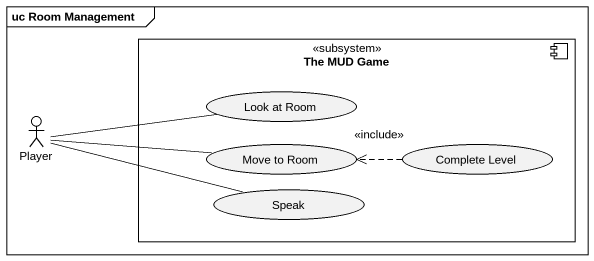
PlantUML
@startuml
mainframe uc Room Management
component "The MUD Game" as The_MUD_Game <<subsystem>> {
  usecase "Look at Room" as Look_at_Room
  usecase "Move to Room" as Move_to_Room
  usecase "Complete Level" as Complete_Level
  usecase Speak
}
actor Player
Player -right- Look_at_Room
Player -right- Move_to_Room
Player -right- Speak
Complete_Level .left.> Move_to_Room : <<include>>
@enduml
